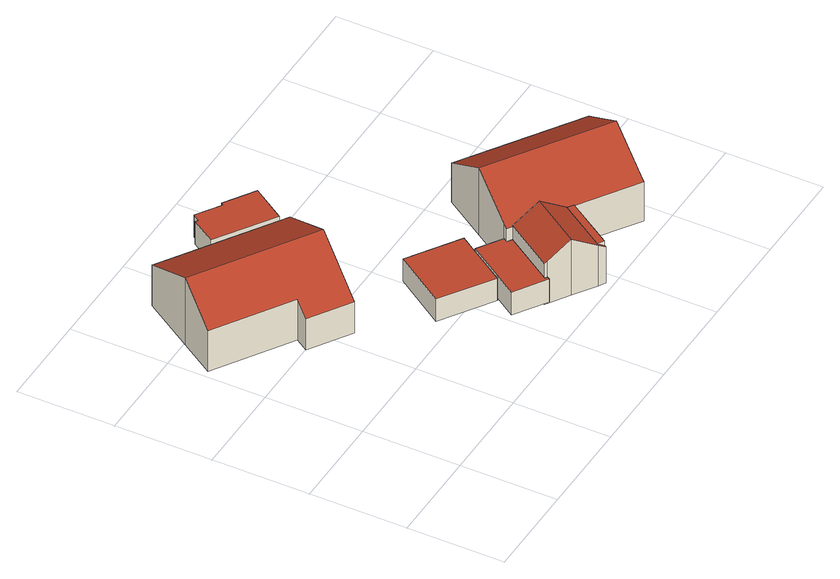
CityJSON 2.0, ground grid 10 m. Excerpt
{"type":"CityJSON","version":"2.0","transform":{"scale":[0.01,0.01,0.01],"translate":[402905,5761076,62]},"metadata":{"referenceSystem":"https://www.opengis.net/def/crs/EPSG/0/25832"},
"CityObjects":{
"building1":{"type":"Building","attributes":{"Gemeindeschluessel":"05515000","Geometrietyp2DReferenz":"3000","function":"31001_1000","roofType":"3100","measuredHeight":7.84},"address":[{"country":"Germany","locality":"Münster","thoroughfareNumber":"45","thoroughfareName":"Papenbusch"}],"geometry":[{"type":"Solid","lod":"2","boundaries":[[[[0,1,2,3]],[[4,5,1,0]],[[6,7,5,4]],[[8,9,7,6]],[[10,11,9,8]],[[12,13,11,10]],[[14,15,13,12]],[[3,2,15,14]],[[8,6,4,10]],[[0,3,14,12,10,4]],[[1,5,7,9,11,13,15,2]]]],"semantics":{"surfaces":[{"type":"WallSurface"},{"type":"RoofSurface"},{"type":"GroundSurface"}],"values":[[0,0,0,0,0,0,0,0,1,1,2]]}}]},
"building2":{"type":"Building","attributes":{"Gemeindeschluessel":"05515000","Geometrietyp2DReferenz":"3000","function":"31001_2460","roofType":"1000","measuredHeight":2.62},"geometry":[{"type":"Solid","lod":"2","boundaries":[[[[16,17,18,19]],[[20,21,17,16]],[[22,23,21,20]],[[24,25,23,22]],[[19,18,25,24]],[[22,20,16,19,24]],[[17,21,23,25,18]]]],"semantics":{"surfaces":[{"type":"WallSurface"},{"type":"RoofSurface"},{"type":"GroundSurface"}],"values":[[0,0,0,0,0,1,2]]}}]},
"building3":{"type":"Building","attributes":{"Gemeindeschluessel":"05515000","Geometrietyp2DReferenz":"3000","function":"31001_2460","roofType":"1000","measuredHeight":2.65},"geometry":[{"type":"Solid","lod":"2","boundaries":[[[[26,27,28,29]],[[30,31,27,26]],[[32,33,31,30]],[[34,35,33,32]],[[36,37,35,34]],[[38,39,37,36]],[[40,41,39,38]],[[42,43,41,40]],[[29,28,43,42]],[[40,38,36,34,32,30,26,29,42]],[[27,31,33,35,37,39,41,43,28]]]],"semantics":{"surfaces":[{"type":"WallSurface"},{"type":"RoofSurface"},{"type":"GroundSurface"}],"values":[[0,0,0,0,0,0,0,0,0,1,2]]}}]},
"building4":{"type":"Building","attributes":{"Gemeindeschluessel":"05515000","Geometrietyp2DReferenz":"3000","function":"31001_2460","roofType":"1000","measuredHeight":2.65},"geometry":[{"type":"Solid","lod":"2","boundaries":[[[[44,45,46,47]],[[48,49,45,44]],[[50,51,49,48]],[[52,53,51,50]],[[54,55,53,52]],[[56,57,55,54]],[[58,59,57,56]],[[47,46,59,58]],[[56,54,52,50,48,44,47,58]],[[45,49,51,53,55,57,59,46]]]],"semantics":{"surfaces":[{"type":"WallSurface"},{"type":"RoofSurface"},{"type":"GroundSurface"}],"values":[[0,0,0,0,0,0,0,0,1,2]]}}]},
"building5":{"type":"Building","attributes":{"Gemeindeschluessel":"05515000","Geometrietyp2DReferenz":"3000","function":"51009_1610","roofType":"1000","measuredHeight":3.83},"geometry":[{"type":"Solid","lod":"2","boundaries":[[[[60,61,62,63]],[[64,65,61,60]],[[66,67,65,64]],[[63,62,67,66]],[[64,60,63,66]],[[61,65,67,62]]]],"semantics":{"surfaces":[{"type":"WallSurface"},{"type":"RoofSurface"},{"type":"GroundSurface"}],"values":[[0,0,0,0,1,2]]}}]},
"building6":{"type":"Building","attributes":{"Gemeindeschluessel":"05515000","Geometrietyp2DReferenz":"3000","function":"31001_1000"},"address":[{"country":"Germany","locality":"Münster","thoroughfareNumber":"43","thoroughfareName":"Papenbusch"}],"children":["building6-1","building6-2"]},
"building6-1":{"type":"BuildingPart","attributes":{"roofType":"3100","measuredHeight":7.86},"parents":["building6"],"geometry":[{"type":"Solid","lod":"2","boundaries":[[[[68,69,70,71]],[[72,73,69,68]],[[74,75,73,72]],[[76,77,75,74]],[[78,79,77,76]],[[80,81,79,78]],[[82,83,81,80]],[[84,85,83,82]],[[86,87,85,84]],[[88,89,90,87,86]],[[80,78,76,74,82]],[[72,68,71,91,92,88,86,84,82,74]],[[93,70,69,73,75,77,79,81,83,85,87,90]],[[89,88,92]],[[93,91,71,70]],[[90,89,92,91,93]]]],"semantics":{"surfaces":[{"type":"WallSurface"},{"type":"RoofSurface"},{"type":"GroundSurface"},{"type":"ClosureSurface"}],"values":[[0,0,0,0,0,0,0,0,0,0,1,1,2,0,3,3]]}}]},
"building6-2":{"type":"BuildingPart","attributes":{"roofType":"3100","measuredHeight":6.53},"parents":["building6"],"geometry":[{"type":"Solid","lod":"2","boundaries":[[[[94,95,96,97,98]],[[99,100,95,94]],[[101,102,100,99]],[[103,104,102,101]],[[105,106,104,103]],[[107,108,106,105]],[[109,110,108,107]],[[111,71,70,110,109]],[[112,113,90,89]],[[111,109,107,105,114]],[[103,101,99,94,98,92,112,92,98,114,105]],[[95,100,102,104,106,108,110,70,93,96]],[[71,111,114,91]],[[70,71,91,93]],[[97,91,114,98,92]],[[91,97,92,112,89,90,113,96,93]],[[92,98,97]],[[92,97,96,113,112]]]],"semantics":{"surfaces":[{"type":"WallSurface"},{"type":"RoofSurface"},{"type":"GroundSurface"},{"type":"ClosureSurface"}],"values":[[0,0,0,0,0,0,0,0,0,1,1,2,0,3,0,3,0,3]]}}]}
},
"vertices":[
[53,2616,534],[53,2616,58],[827,2117,58],[827,2117,534],[283,2973,843],[283,2973,58],[622,3499,534],[622,3499,58],[1813,2732,534],[1813,2732,58],[1474,2205,843],[1474,2205,58],[1159,1716,420],[1159,1716,58],[742,1984,420],[742,1984,58],
[1974,1665,348],[1974,1665,86],[1622,1130,86],[1622,1130,348],[2495,1322,348],[2495,1322,86],[2378,1144,348],[2378,1144,86],[2143,788,348],[2143,788,86],
[2143,788,382],[2143,788,117],[1995,563,117],[1995,563,382],[2378,1144,382],[2378,1144,117],[2625,981,382],[2625,981,117],[2599,941,382],[2599,941,117],[2650,908,382],[2650,908,117],[2315,396,382],[2315,396,117],[2339,380,382],[2339,380,117],[2320,351,382],[2320,351,117],
[1594,3587,297],[1594,3587,33],[1431,3336,33],[1431,3336,297],[1624,3568,297],[1624,3568,33],[1672,3641,297],[1672,3641,33],[1920,3479,297],[1920,3479,33],[1936,3503,297],[1936,3503,33],[2246,3301,297],[2246,3301,33],[2018,2954,297],[2018,2954,33],
[2794,119,542],[2794,119,159],[2858,77,159],[2858,77,542],[3112,605,542],[3112,605,159],[3176,563,542],[3176,563,159],
[2599,941,528],[2599,941,72],[2650,908,72],[2650,908,528],[2625,981,558],[2625,981,72],[2887,1381,858],[2887,1381,72],[3175,1820,528],[3175,1820,72],[4348,1051,528],[4348,1051,72],[4238,884,654],[4238,884,72],[4060,612,858],[4060,612,72],[3828,257,592],[3828,257,72],[3772,173,528],[3772,173,72],[3177,563,528],[3177,563,495],[3177,563,72],[2881,756,528],[3134,591,528],[2881,756,72],
[2794,119,545],[2794,119,72],[3112,605,72],[3112,605,528],[3112,605,545],[2858,77,495],[2858,77,72],[2841,51,495],[2841,51,72],[2777,93,545],[2777,93,72],[2546,244,725],[2546,244,72],[2339,380,564],[2339,380,72],[2315,396,545],[2315,396,72],[2650,908,545],[3176,563,495],[3176,563,72],[2881,756,725]
]}
